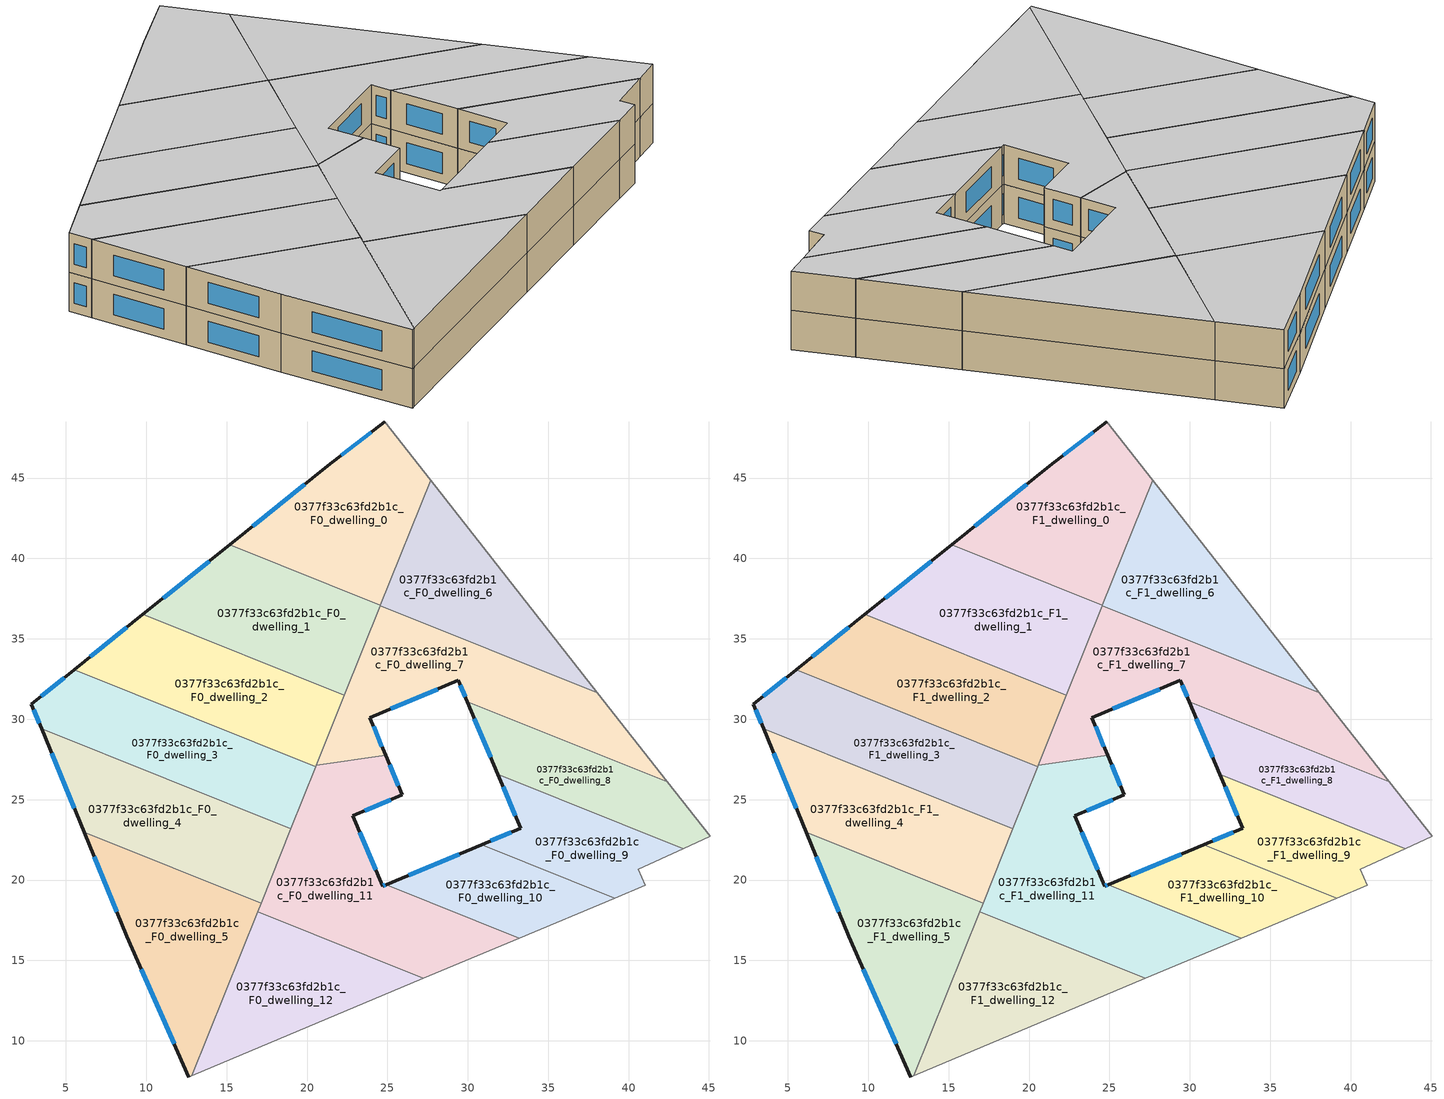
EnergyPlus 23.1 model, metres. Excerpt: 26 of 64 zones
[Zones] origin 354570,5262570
0377f33c63fd2b1c_F0_dwelling_0
 floor ground (EU_floor_Construction): 24.83,48.49 27.68,44.86 24.57,37.09 15.18,40.85 21.3,45.78 z0
 wall outside (EU_wall_Construction): 24.83,48.49 21.3,45.78 15.18,40.85 z0:3
 wall to 0377f33c63fd2b1c_F0_dwelling_1 (EU_wall_Construction): 15.18,40.85 24.57,37.09 z0:3
 wall adiabatic (EU_wall_Construction): 27.68,44.86 24.83,48.49 z0:3
 wall to 0377f33c63fd2b1c_F0_dwelling_6 (EU_wall_Construction): 24.57,37.09 27.68,44.86 z0:3
 window (EU_Window_Construction): 19.86,44.62 16.62,42.01 / 24,47.85 22.13,46.41 z0.7:2.3
0377f33c63fd2b1c_F0_dwelling_1
 floor ground (EU_floor_Construction): 24.57,37.09 22.33,31.49 9.79,36.52 15.18,40.85 z0
 wall outside (EU_wall_Construction): 15.18,40.85 9.79,36.52 z0:3
 wall to 0377f33c63fd2b1c_F0_dwelling_2 (EU_wall_Construction): 9.79,36.52 22.33,31.49 z0:3
 wall to 0377f33c63fd2b1c_F0_dwelling_7 (EU_wall_Construction): 22.33,31.49 24.56,37.07 z0:3
 wall to 0377f33c63fd2b1c_F0_dwelling_6 (EU_wall_Construction): 24.56,37.07 24.57,37.09 z0:3
 window (EU_Window_Construction): 13.91,39.83 11.06,37.54 z0.7:2.3
0377f33c63fd2b1c_F0_dwelling_10
 floor ground (EU_floor_Construction): 39.13,18.88 33.21,16.39 24.92,19.72 30.85,22.2 z0
 wall outside (EU_wall_Construction): 30.85,22.2 24.92,19.72 z0:3
 wall to 0377f33c63fd2b1c_F0_dwelling_9 (EU_wall_Construction): 39.13,18.88 30.85,22.2 z0:3
 wall adiabatic (EU_wall_Construction): 33.21,16.39 39.13,18.88 z0:3
 wall to 0377f33c63fd2b1c_F0_dwelling_11 (EU_wall_Construction): 24.92,19.72 33.21,16.39 z0:3
 window (EU_Window_Construction): 29.46,21.62 26.31,20.3 z0.7:2.3
0377f33c63fd2b1c_F0_dwelling_11
 floor ground (EU_floor_Construction): 25.93,25.3 22.85,24.01 24.7,19.62 24.92,19.72 33.21,16.39 27.24,13.89 16.92,18.02 20.54,27.05 20.57,27.13 24.9,27.75 z0
 wall outside (EU_wall_Construction): 24.92,19.72 24.7,19.62 22.85,24.01 25.93,25.3 24.9,27.75 z0:3
 wall adiabatic (EU_wall_Construction): 27.24,13.89 33.21,16.39 z0:3
 wall to 0377f33c63fd2b1c_F0_dwelling_12 (EU_wall_Construction): 16.92,18.02 27.24,13.89 z0:3
 wall to 0377f33c63fd2b1c_F0_dwelling_7 (EU_wall_Construction): 24.9,27.75 20.57,27.13 z0:3
 wall to 0377f33c63fd2b1c_F0_dwelling_4 (EU_wall_Construction): 18.99,23.18 17.14,18.56 z0:3
 wall to 0377f33c63fd2b1c_F0_dwelling_2 (EU_wall_Construction): 20.57,27.13 20.54,27.05 z0:3
 wall to 0377f33c63fd2b1c_F0_dwelling_3 (EU_wall_Construction): 20.54,27.05 18.99,23.18 z0:3
 wall to 0377f33c63fd2b1c_F0_dwelling_5 (EU_wall_Construction): 17.14,18.56 16.92,18.02 z0:3
 window (EU_Window_Construction): 24.87,19.7 24.75,19.65 / 25.69,25.87 25.14,27.17 / 23.57,24.31 25.21,25 / 24.26,20.65 23.28,22.98 z0.7:2.3
0377f33c63fd2b1c_F0_dwelling_12
 floor ground (EU_floor_Construction): 27.24,13.89 12.84,7.84 16.92,18.02 z0
 wall adiabatic (EU_wall_Construction): 12.84,7.84 27.24,13.89 z0:3
 wall to 0377f33c63fd2b1c_F0_dwelling_5 (EU_wall_Construction): 16.92,18.02 12.84,7.84 z0:3
0377f33c63fd2b1c_F0_dwelling_2
 floor ground (EU_floor_Construction): 22.33,31.49 20.54,27.05 5.51,33.07 9.79,36.52 z0
 wall outside (EU_wall_Construction): 9.79,36.52 5.51,33.07 z0:3
 wall to 0377f33c63fd2b1c_F0_dwelling_3 (EU_wall_Construction): 5.51,33.07 20.54,27.05 z0:3
 wall to 0377f33c63fd2b1c_F0_dwelling_7 (EU_wall_Construction): 20.57,27.13 22.32,31.49 z0:3
 window (EU_Window_Construction): 8.79,35.71 6.51,33.88 z0.7:2.3
0377f33c63fd2b1c_F0_dwelling_3
 floor ground (EU_floor_Construction): 20.54,27.05 18.99,23.18 3.49,29.4 2.86,30.94 5.51,33.07 z0
 wall outside (EU_wall_Construction): 5.51,33.07 2.86,30.94 3.49,29.4 z0:3
 wall to 0377f33c63fd2b1c_F0_dwelling_4 (EU_wall_Construction): 3.49,29.4 18.99,23.18 z0:3
 window (EU_Window_Construction): 3.01,30.58 3.34,29.76 / 4.89,32.57 3.48,31.44 z0.7:2.3
0377f33c63fd2b1c_F0_dwelling_4
 floor ground (EU_floor_Construction): 18.99,23.18 17.14,18.56 6.13,22.97 3.49,29.4 z0
 wall outside (EU_wall_Construction): 3.49,29.4 6.13,22.97 z0:3
 wall to 0377f33c63fd2b1c_F0_dwelling_5 (EU_wall_Construction): 6.13,22.97 17.14,18.56 z0:3
 window (EU_Window_Construction): 4.11,27.89 5.51,24.48 z0.7:2.3
0377f33c63fd2b1c_F0_dwelling_5
 floor ground (EU_floor_Construction): 17.14,18.56 12.84,7.84 12.63,7.75 8.79,16.5 6.13,22.97 z0
 wall outside (EU_wall_Construction): 6.13,22.97 8.79,16.5 12.63,7.75 z0:3
 wall adiabatic (EU_wall_Construction): 12.63,7.75 12.84,7.84 z0:3
 window (EU_Window_Construction): 9.69,14.44 11.73,9.8 / 6.76,21.45 8.17,18.02 z0.7:2.3
0377f33c63fd2b1c_F0_dwelling_6
 floor ground (EU_floor_Construction): 27.68,44.86 38.05,31.66 24.56,37.07 z0
 wall adiabatic (EU_wall_Construction): 38.05,31.66 27.68,44.86 z0:3
 wall to 0377f33c63fd2b1c_F0_dwelling_7 (EU_wall_Construction): 24.56,37.07 38.05,31.66 z0:3
0377f33c63fd2b1c_F0_dwelling_7
 floor ground (EU_floor_Construction): 38.05,31.66 42.41,26.11 29.97,31.1 29.41,32.42 23.9,30.11 24.9,27.75 20.57,27.13 24.56,37.07 z0
 wall outside (EU_wall_Construction): 24.9,27.75 23.9,30.11 29.41,32.42 29.97,31.1 z0:3
 wall adiabatic (EU_wall_Construction): 42.41,26.11 38.05,31.66 z0:3
 wall to 0377f33c63fd2b1c_F0_dwelling_8 (EU_wall_Construction): 29.97,31.1 42.41,26.11 z0:3
 window (EU_Window_Construction): 29.54,32.11 29.84,31.41 / 25.19,30.65 28.12,31.88 / 24.66,28.3 24.13,29.55 z0.7:2.3
0377f33c63fd2b1c_F0_dwelling_8
 floor ground (EU_floor_Construction): 42.41,26.11 45.07,22.73 43.39,21.96 31.87,26.58 29.97,31.1 z0
 wall outside (EU_wall_Construction): 29.97,31.1 31.87,26.58 z0:3
 wall adiabatic (EU_wall_Construction): 43.39,21.96 45.07,22.73 42.41,26.11 z0:3
 wall to 0377f33c63fd2b1c_F0_dwelling_9 (EU_wall_Construction): 31.87,26.58 43.39,21.96 z0:3
 window (EU_Window_Construction): 30.41,30.04 31.42,27.64 z0.7:2.3
0377f33c63fd2b1c_F0_dwelling_9
 floor ground (EU_floor_Construction): 43.39,21.96 40.61,20.69 41.05,19.69 39.13,18.88 30.85,22.2 33.28,23.21 31.87,26.58 z0
 wall outside (EU_wall_Construction): 31.87,26.58 33.28,23.21 30.85,22.2 z0:3
 wall adiabatic (EU_wall_Construction): 39.13,18.88 41.05,19.69 40.61,20.69 43.39,21.96 z0:3
 window (EU_Window_Construction): 32.71,22.98 31.42,22.44 / 32.2,25.79 32.95,24 z0.7:2.3
0377f33c63fd2b1c_F1_dwelling_0
 floor to 0377f33c63fd2b1c_F0_dwelling_0 (EU_floor_Construction): 24.83,48.49 27.68,44.86 24.57,37.09 15.18,40.85 21.3,45.78 z3
 wall outside (EU_wall_Construction): 24.83,48.49 21.3,45.78 15.18,40.85 z3:6
 wall to 0377f33c63fd2b1c_F1_dwelling_1 (EU_wall_Construction): 15.18,40.85 24.57,37.09 z3:6
 wall adiabatic (EU_wall_Construction): 27.68,44.86 24.83,48.49 z3:6
 wall to 0377f33c63fd2b1c_F1_dwelling_6 (EU_wall_Construction): 24.57,37.09 27.68,44.86 z3:6
 window (EU_Window_Construction): 19.86,44.62 16.62,42.01 / 24,47.85 22.13,46.41 z3.7:5.3
 ceiling to 0377f33c63fd2b1c_F2_dwelling_0 (EU_floor_Construction): 24.57,37.09 27.68,44.86 24.83,48.49 21.3,45.78 15.18,40.85 z6
0377f33c63fd2b1c_F1_dwelling_1
 floor to 0377f33c63fd2b1c_F0_dwelling_1 (EU_floor_Construction): 24.57,37.09 22.33,31.49 9.79,36.52 15.18,40.85 z3
 wall outside (EU_wall_Construction): 15.18,40.85 9.79,36.52 z3:6
 wall to 0377f33c63fd2b1c_F1_dwelling_2 (EU_wall_Construction): 9.79,36.52 22.33,31.49 z3:6
 wall to 0377f33c63fd2b1c_F1_dwelling_7 (EU_wall_Construction): 22.33,31.49 24.56,37.07 z3:6
 wall to 0377f33c63fd2b1c_F1_dwelling_6 (EU_wall_Construction): 24.56,37.07 24.57,37.09 z3:6
 window (EU_Window_Construction): 13.91,39.83 11.06,37.54 z3.7:5.3
 ceiling to 0377f33c63fd2b1c_F2_dwelling_1 (EU_floor_Construction): 22.33,31.49 24.57,37.09 15.18,40.85 9.79,36.52 z6
0377f33c63fd2b1c_F1_dwelling_10
 floor to 0377f33c63fd2b1c_F0_dwelling_10 (EU_floor_Construction): 39.13,18.88 33.21,16.39 24.92,19.72 30.85,22.2 z3
 wall outside (EU_wall_Construction): 30.85,22.2 24.92,19.72 z3:6
 wall to 0377f33c63fd2b1c_F1_dwelling_9 (EU_wall_Construction): 39.13,18.88 30.85,22.2 z3:6
 wall adiabatic (EU_wall_Construction): 33.21,16.39 39.13,18.88 z3:6
 wall to 0377f33c63fd2b1c_F1_dwelling_11 (EU_wall_Construction): 24.92,19.72 33.21,16.39 z3:6
 window (EU_Window_Construction): 29.46,21.62 26.31,20.3 z3.7:5.3
 ceiling to 0377f33c63fd2b1c_F2_dwelling_10 (EU_floor_Construction): 39.13,18.88 30.85,22.2 24.92,19.72 33.21,16.39 z6
0377f33c63fd2b1c_F1_dwelling_11
 floor to 0377f33c63fd2b1c_F0_dwelling_11 (EU_floor_Construction): 25.93,25.3 22.85,24.01 24.7,19.62 24.92,19.72 33.21,16.39 27.24,13.89 16.92,18.02 20.54,27.05 20.57,27.13 24.9,27.75 z3
 wall outside (EU_wall_Construction): 24.92,19.72 24.7,19.62 22.85,24.01 25.93,25.3 24.9,27.75 z3:6
 wall adiabatic (EU_wall_Construction): 27.24,13.89 33.21,16.39 z3:6
 wall to 0377f33c63fd2b1c_F1_dwelling_12 (EU_wall_Construction): 16.92,18.02 27.24,13.89 z3:6
 wall to 0377f33c63fd2b1c_F1_dwelling_7 (EU_wall_Construction): 24.9,27.75 20.57,27.13 z3:6
 wall to 0377f33c63fd2b1c_F1_dwelling_4 (EU_wall_Construction): 18.99,23.18 17.14,18.56 z3:6
 wall to 0377f33c63fd2b1c_F1_dwelling_2 (EU_wall_Construction): 20.57,27.13 20.54,27.05 z3:6
 wall to 0377f33c63fd2b1c_F1_dwelling_3 (EU_wall_Construction): 20.54,27.05 18.99,23.18 z3:6
 wall to 0377f33c63fd2b1c_F1_dwelling_5 (EU_wall_Construction): 17.14,18.56 16.92,18.02 z3:6
 window (EU_Window_Construction): 24.87,19.7 24.75,19.65 / 25.69,25.87 25.14,27.17 / 23.57,24.31 25.21,25 / 24.26,20.65 23.28,22.98 z3.7:5.3
 ceiling to 0377f33c63fd2b1c_F2_dwelling_11 (EU_floor_Construction): 33.21,16.39 24.92,19.72 24.7,19.62 22.85,24.01 25.93,25.3 24.9,27.75 20.57,27.13 20.54,27.05 16.92,18.02 27.24,13.89 z6
0377f33c63fd2b1c_F1_dwelling_12
 floor to 0377f33c63fd2b1c_F0_dwelling_12 (EU_floor_Construction): 27.24,13.89 12.84,7.84 16.92,18.02 z3
 wall adiabatic (EU_wall_Construction): 12.84,7.84 27.24,13.89 z3:6
 wall to 0377f33c63fd2b1c_F1_dwelling_5 (EU_wall_Construction): 16.92,18.02 12.84,7.84 z3:6
 ceiling to 0377f33c63fd2b1c_F2_dwelling_12 (EU_floor_Construction): 27.24,13.89 16.92,18.02 12.84,7.84 z6
0377f33c63fd2b1c_F1_dwelling_2
 floor to 0377f33c63fd2b1c_F0_dwelling_2 (EU_floor_Construction): 22.33,31.49 20.54,27.05 5.51,33.07 9.79,36.52 z3
 wall outside (EU_wall_Construction): 9.79,36.52 5.51,33.07 z3:6
 wall to 0377f33c63fd2b1c_F1_dwelling_3 (EU_wall_Construction): 5.51,33.07 20.54,27.05 z3:6
 wall to 0377f33c63fd2b1c_F1_dwelling_7 (EU_wall_Construction): 20.57,27.13 22.32,31.49 z3:6
 window (EU_Window_Construction): 8.79,35.71 6.51,33.88 z3.7:5.3
 ceiling to 0377f33c63fd2b1c_F2_dwelling_2 (EU_floor_Construction): 20.54,27.05 22.33,31.49 9.79,36.52 5.51,33.07 z6
0377f33c63fd2b1c_F1_dwelling_3
 floor to 0377f33c63fd2b1c_F0_dwelling_3 (EU_floor_Construction): 20.54,27.05 18.99,23.18 3.49,29.4 2.86,30.94 5.51,33.07 z3
 wall outside (EU_wall_Construction): 5.51,33.07 2.86,30.94 3.49,29.4 z3:6
 wall to 0377f33c63fd2b1c_F1_dwelling_4 (EU_wall_Construction): 3.49,29.4 18.99,23.18 z3:6
 window (EU_Window_Construction): 3.01,30.58 3.34,29.76 / 4.89,32.57 3.48,31.44 z3.7:5.3
 ceiling to 0377f33c63fd2b1c_F2_dwelling_3 (EU_floor_Construction): 18.99,23.18 20.54,27.05 5.51,33.07 2.86,30.94 3.49,29.4 z6
0377f33c63fd2b1c_F1_dwelling_4
 floor to 0377f33c63fd2b1c_F0_dwelling_4 (EU_floor_Construction): 18.99,23.18 17.14,18.56 6.13,22.97 3.49,29.4 z3
 wall outside (EU_wall_Construction): 3.49,29.4 6.13,22.97 z3:6
 wall to 0377f33c63fd2b1c_F1_dwelling_5 (EU_wall_Construction): 6.13,22.97 17.14,18.56 z3:6
 window (EU_Window_Construction): 4.11,27.89 5.51,24.48 z3.7:5.3
 ceiling to 0377f33c63fd2b1c_F2_dwelling_4 (EU_floor_Construction): 17.14,18.56 18.99,23.18 3.49,29.4 6.13,22.97 z6
0377f33c63fd2b1c_F1_dwelling_5
 floor to 0377f33c63fd2b1c_F0_dwelling_5 (EU_floor_Construction): 17.14,18.56 12.84,7.84 12.63,7.75 8.79,16.5 6.13,22.97 z3
 wall outside (EU_wall_Construction): 6.13,22.97 8.79,16.5 12.63,7.75 z3:6
 wall adiabatic (EU_wall_Construction): 12.63,7.75 12.84,7.84 z3:6
 window (EU_Window_Construction): 9.69,14.44 11.73,9.8 / 6.76,21.45 8.17,18.02 z3.7:5.3
 ceiling to 0377f33c63fd2b1c_F2_dwelling_5 (EU_floor_Construction): 12.84,7.84 17.14,18.56 6.13,22.97 8.79,16.5 12.63,7.75 z6
0377f33c63fd2b1c_F1_dwelling_6
 floor to 0377f33c63fd2b1c_F0_dwelling_6 (EU_floor_Construction): 27.68,44.86 38.05,31.66 24.56,37.07 z3
 wall adiabatic (EU_wall_Construction): 38.05,31.66 27.68,44.86 z3:6
 wall to 0377f33c63fd2b1c_F1_dwelling_7 (EU_wall_Construction): 24.56,37.07 38.05,31.66 z3:6
 ceiling to 0377f33c63fd2b1c_F2_dwelling_6 (EU_floor_Construction): 38.05,31.66 27.68,44.86 24.56,37.07 z6
0377f33c63fd2b1c_F1_dwelling_7
 floor to 0377f33c63fd2b1c_F0_dwelling_7 (EU_floor_Construction): 38.05,31.66 42.41,26.11 29.97,31.1 29.41,32.42 23.9,30.11 24.9,27.75 20.57,27.13 24.56,37.07 z3
 wall outside (EU_wall_Construction): 24.9,27.75 23.9,30.11 29.41,32.42 29.97,31.1 z3:6
 wall adiabatic (EU_wall_Construction): 42.41,26.11 38.05,31.66 z3:6
 wall to 0377f33c63fd2b1c_F1_dwelling_8 (EU_wall_Construction): 29.97,31.1 42.41,26.11 z3:6
 window (EU_Window_Construction): 29.54,32.11 29.84,31.41 / 25.19,30.65 28.12,31.88 / 24.66,28.3 24.13,29.55 z3.7:5.3
 ceiling to 0377f33c63fd2b1c_F2_dwelling_7 (EU_floor_Construction): 42.41,26.11 38.05,31.66 24.56,37.07 20.57,27.13 24.9,27.75 23.9,30.11 29.41,32.42 29.97,31.1 z6
0377f33c63fd2b1c_F1_dwelling_8
 floor to 0377f33c63fd2b1c_F0_dwelling_8 (EU_floor_Construction): 42.41,26.11 45.07,22.73 43.39,21.96 31.87,26.58 29.97,31.1 z3
 wall outside (EU_wall_Construction): 29.97,31.1 31.87,26.58 z3:6
 wall adiabatic (EU_wall_Construction): 43.39,21.96 45.07,22.73 42.41,26.11 z3:6
 wall to 0377f33c63fd2b1c_F1_dwelling_9 (EU_wall_Construction): 31.87,26.58 43.39,21.96 z3:6
 window (EU_Window_Construction): 30.41,30.04 31.42,27.64 z3.7:5.3
 ceiling to 0377f33c63fd2b1c_F2_dwelling_8 (EU_floor_Construction): 45.07,22.73 42.41,26.11 29.97,31.1 31.87,26.58 43.39,21.96 z6
0377f33c63fd2b1c_F1_dwelling_9
 floor to 0377f33c63fd2b1c_F0_dwelling_9 (EU_floor_Construction): 43.39,21.96 40.61,20.69 41.05,19.69 39.13,18.88 30.85,22.2 33.28,23.21 31.87,26.58 z3
 wall outside (EU_wall_Construction): 31.87,26.58 33.28,23.21 30.85,22.2 z3:6
 wall adiabatic (EU_wall_Construction): 39.13,18.88 41.05,19.69 40.61,20.69 43.39,21.96 z3:6
 window (EU_Window_Construction): 32.71,22.98 31.42,22.44 / 32.2,25.79 32.95,24 z3.7:5.3
 ceiling to 0377f33c63fd2b1c_F2_dwelling_9 (EU_floor_Construction): 41.05,19.69 40.61,20.69 43.39,21.96 31.87,26.58 33.28,23.21 30.85,22.2 39.13,18.88 z6
[Building]
EU S2 Campaign: North Axis=0; Terrain=City; Solar Distribution=FullExterior
[Site:Location]
Budapest.Ferenc.Liszt.Intl.AP: Latitude=47.437; Longitude=19.256; Time Zone=1; Elevation=185
[SizingPeriod:WeatherFileDays]
AnnualSizingPeriod: Begin Month=1; Begin Day of Month=1; End Month=12; End Day of Month=31; Day of Week for Start Day=Monday; Use Weather File Daylight Saving Period=No; Use Weather File Rain and Snow Indicators=No
[MATERIAL]
EU_InternalMass_Material: Roughness=MediumRough; Thickness=0.1; Conductivity=1; Density=1800; Specific Heat=900; Thermal Absorptance=0.9; Solar Absorptance=0.7; Visible Absorptance=0.7
[MATERIAL:NOMASS] Roughness=MediumRough; Thermal Absorptance=0.9; Solar Absorptance=0.7; Visible Absorptance=0.7
Name | Thermal Resistance
EU_wall_NoMass | 0.832559
EU_floor_NoMass | 0.872794
[WINDOWMATERIAL:SIMPLEGLAZINGSYSTEM]
EU_Window_SimpleGlazing: UFactor=2.79869; Solar Heat Gain Coefficient=0.75; Visible Transmittance=0.75
[CONSTRUCTION]
EU_wall_Construction: EU_wall_NoMass
EU_floor_Construction: EU_floor_NoMass
EU_Window_Construction: EU_Window_SimpleGlazing
EU_InternalMass_Construction: EU_InternalMass_Material
[ZONE] Type=1; Multiplier=1; Ceiling Height=autocalculate; Floor Area=autocalculate; Part of Total Floor Area=Yes
Name | Volume
0377f33c63fd2b1c_F0_dwelling_0; 0377f33c63fd2b1c_F1_dwelling_0 | 213.462
0377f33c63fd2b1c_F0_dwelling_1; 0377f33c63fd2b1c_F1_dwelling_1 | 213.5
0377f33c63fd2b1c_F0_dwelling_10; 0377f33c63fd2b1c_F1_dwelling_10 | 120.781
0377f33c63fd2b1c_F0_dwelling_11; 0377f33c63fd2b1c_F1_dwelling_11 | 275.559
0377f33c63fd2b1c_F0_dwelling_12; 0377f33c63fd2b1c_F1_dwelling_12 | 182.992
0377f33c63fd2b1c_F0_dwelling_2; 0377f33c63fd2b1c_F1_dwelling_2 | 213.458
0377f33c63fd2b1c_F0_dwelling_3; 0377f33c63fd2b1c_F1_dwelling_3 | 213.517
0377f33c63fd2b1c_F0_dwelling_4; 0377f33c63fd2b1c_F1_dwelling_4 | 213.463
0377f33c63fd2b1c_F0_dwelling_5; 0377f33c63fd2b1c_F1_dwelling_5 | 213.493
0377f33c63fd2b1c_F0_dwelling_6; 0377f33c63fd2b1c_F1_dwelling_6 | 182.993
0377f33c63fd2b1c_F0_dwelling_7; 0377f33c63fd2b1c_F1_dwelling_7 | 245.352
0377f33c63fd2b1c_F0_dwelling_8; 0377f33c63fd2b1c_F1_dwelling_8 | 146.76
0377f33c63fd2b1c_F0_dwelling_9; 0377f33c63fd2b1c_F1_dwelling_9 | 126.465
[INTERNALMASS] Construction=EU_InternalMass_Construction
Name | Zone or ZoneList | Surface Area
0377f33c63fd2b1c_F0_dwelling_0_EU_InternalMass | 0377f33c63fd2b1c_F0_dwelling_0 | 71.1542
0377f33c63fd2b1c_F0_dwelling_1_EU_InternalMass | 0377f33c63fd2b1c_F0_dwelling_1 | 71.1667
0377f33c63fd2b1c_F0_dwelling_2_EU_InternalMass | 0377f33c63fd2b1c_F0_dwelling_2 | 71.1528
0377f33c63fd2b1c_F0_dwelling_3_EU_InternalMass | 0377f33c63fd2b1c_F0_dwelling_3 | 71.1726
0377f33c63fd2b1c_F0_dwelling_4_EU_InternalMass | 0377f33c63fd2b1c_F0_dwelling_4 | 71.1544
0377f33c63fd2b1c_F0_dwelling_5_EU_InternalMass | 0377f33c63fd2b1c_F0_dwelling_5 | 71.164
0377f33c63fd2b1c_F0_dwelling_6_EU_InternalMass | 0377f33c63fd2b1c_F0_dwelling_6 | 60.9975
0377f33c63fd2b1c_F0_dwelling_7_EU_InternalMass | 0377f33c63fd2b1c_F0_dwelling_7 | 81.7819
0377f33c63fd2b1c_F0_dwelling_8_EU_InternalMass | 0377f33c63fd2b1c_F0_dwelling_8 | 48.9198
0377f33c63fd2b1c_F0_dwelling_9_EU_InternalMass | 0377f33c63fd2b1c_F0_dwelling_9 | 42.155
0377f33c63fd2b1c_F0_dwelling_10_EU_InternalMass | 0377f33c63fd2b1c_F0_dwelling_10 | 40.2603
0377f33c63fd2b1c_F0_dwelling_11_EU_InternalMass | 0377f33c63fd2b1c_F0_dwelling_11 | 91.8521
0377f33c63fd2b1c_F0_dwelling_12_EU_InternalMass | 0377f33c63fd2b1c_F0_dwelling_12 | 60.9974
0377f33c63fd2b1c_F1_dwelling_0_EU_InternalMass | 0377f33c63fd2b1c_F1_dwelling_0 | 71.1542
0377f33c63fd2b1c_F1_dwelling_1_EU_InternalMass | 0377f33c63fd2b1c_F1_dwelling_1 | 71.1667
0377f33c63fd2b1c_F1_dwelling_2_EU_InternalMass | 0377f33c63fd2b1c_F1_dwelling_2 | 71.1528
0377f33c63fd2b1c_F1_dwelling_3_EU_InternalMass | 0377f33c63fd2b1c_F1_dwelling_3 | 71.1726
0377f33c63fd2b1c_F1_dwelling_4_EU_InternalMass | 0377f33c63fd2b1c_F1_dwelling_4 | 71.1544
0377f33c63fd2b1c_F1_dwelling_5_EU_InternalMass | 0377f33c63fd2b1c_F1_dwelling_5 | 71.164
0377f33c63fd2b1c_F1_dwelling_6_EU_InternalMass | 0377f33c63fd2b1c_F1_dwelling_6 | 60.9975
0377f33c63fd2b1c_F1_dwelling_7_EU_InternalMass | 0377f33c63fd2b1c_F1_dwelling_7 | 81.7819
0377f33c63fd2b1c_F1_dwelling_8_EU_InternalMass | 0377f33c63fd2b1c_F1_dwelling_8 | 48.9198
0377f33c63fd2b1c_F1_dwelling_9_EU_InternalMass | 0377f33c63fd2b1c_F1_dwelling_9 | 42.155
0377f33c63fd2b1c_F1_dwelling_10_EU_InternalMass | 0377f33c63fd2b1c_F1_dwelling_10 | 40.2603
0377f33c63fd2b1c_F1_dwelling_11_EU_InternalMass | 0377f33c63fd2b1c_F1_dwelling_11 | 91.8521
0377f33c63fd2b1c_F1_dwelling_12_EU_InternalMass | 0377f33c63fd2b1c_F1_dwelling_12 | 60.9974
[OTHEREQUIPMENT] Fuel Type=Electricity; Design Level Calculation Method=Watts/Area; Power per Zone Floor Area=1; Fraction Latent=0; Fraction Radiant=0; Fraction Lost=0; Carbon Dioxide Generation Rate=0; EndUse Subcategory=EU_Step8_InternalGains
Name | Zone or ZoneList or Space or SpaceList | Schedule
EU_Step8_InternalGain_0377f33c63fd2b1c_F0_dwelling_0_f000 | 0377f33c63fd2b1c_F0_dwelling_0 | EU_Step8_GainSchedule_0377f33c63fd2b1c_F0_dwelling_0_f000
EU_Step8_InternalGain_0377f33c63fd2b1c_F0_dwelling_1_f000 | 0377f33c63fd2b1c_F0_dwelling_1 | EU_Step8_GainSchedule_0377f33c63fd2b1c_F0_dwelling_1_f000
EU_Step8_InternalGain_0377f33c63fd2b1c_F0_dwelling_2_f000 | 0377f33c63fd2b1c_F0_dwelling_2 | EU_Step8_GainSchedule_0377f33c63fd2b1c_F0_dwelling_2_f000
EU_Step8_InternalGain_0377f33c63fd2b1c_F0_dwelling_3_f000 | 0377f33c63fd2b1c_F0_dwelling_3 | EU_Step8_GainSchedule_0377f33c63fd2b1c_F0_dwelling_3_f000
EU_Step8_InternalGain_0377f33c63fd2b1c_F0_dwelling_4_f000 | 0377f33c63fd2b1c_F0_dwelling_4 | EU_Step8_GainSchedule_0377f33c63fd2b1c_F0_dwelling_4_f000
EU_Step8_InternalGain_0377f33c63fd2b1c_F0_dwelling_5_f000 | 0377f33c63fd2b1c_F0_dwelling_5 | EU_Step8_GainSchedule_0377f33c63fd2b1c_F0_dwelling_5_f000
EU_Step8_InternalGain_0377f33c63fd2b1c_F0_dwelling_6_f000 | 0377f33c63fd2b1c_F0_dwelling_6 | EU_Step8_GainSchedule_0377f33c63fd2b1c_F0_dwelling_6_f000
EU_Step8_InternalGain_0377f33c63fd2b1c_F0_dwelling_7_f000 | 0377f33c63fd2b1c_F0_dwelling_7 | EU_Step8_GainSchedule_0377f33c63fd2b1c_F0_dwelling_7_f000
EU_Step8_InternalGain_0377f33c63fd2b1c_F0_dwelling_8_f000 | 0377f33c63fd2b1c_F0_dwelling_8 | EU_Step8_GainSchedule_0377f33c63fd2b1c_F0_dwelling_8_f000
EU_Step8_InternalGain_0377f33c63fd2b1c_F0_dwelling_9_f000 | 0377f33c63fd2b1c_F0_dwelling_9 | EU_Step8_GainSchedule_0377f33c63fd2b1c_F0_dwelling_9_f000
EU_Step8_InternalGain_0377f33c63fd2b1c_F0_dwelling_10_f000 | 0377f33c63fd2b1c_F0_dwelling_10 | EU_Step8_GainSchedule_0377f33c63fd2b1c_F0_dwelling_10_f000
EU_Step8_InternalGain_0377f33c63fd2b1c_F0_dwelling_11_f000 | 0377f33c63fd2b1c_F0_dwelling_11 | EU_Step8_GainSchedule_0377f33c63fd2b1c_F0_dwelling_11_f000
EU_Step8_InternalGain_0377f33c63fd2b1c_F0_dwelling_12_f000 | 0377f33c63fd2b1c_F0_dwelling_12 | EU_Step8_GainSchedule_0377f33c63fd2b1c_F0_dwelling_12_f000
EU_Step8_InternalGain_0377f33c63fd2b1c_F1_dwelling_0_f000 | 0377f33c63fd2b1c_F1_dwelling_0 | EU_Step8_GainSchedule_0377f33c63fd2b1c_F1_dwelling_0_f000
EU_Step8_InternalGain_0377f33c63fd2b1c_F1_dwelling_1_f000 | 0377f33c63fd2b1c_F1_dwelling_1 | EU_Step8_GainSchedule_0377f33c63fd2b1c_F1_dwelling_1_f000
EU_Step8_InternalGain_0377f33c63fd2b1c_F1_dwelling_2_f000 | 0377f33c63fd2b1c_F1_dwelling_2 | EU_Step8_GainSchedule_0377f33c63fd2b1c_F1_dwelling_2_f000
EU_Step8_InternalGain_0377f33c63fd2b1c_F1_dwelling_3_f000 | 0377f33c63fd2b1c_F1_dwelling_3 | EU_Step8_GainSchedule_0377f33c63fd2b1c_F1_dwelling_3_f000
EU_Step8_InternalGain_0377f33c63fd2b1c_F1_dwelling_4_f000 | 0377f33c63fd2b1c_F1_dwelling_4 | EU_Step8_GainSchedule_0377f33c63fd2b1c_F1_dwelling_4_f000
EU_Step8_InternalGain_0377f33c63fd2b1c_F1_dwelling_5_f000 | 0377f33c63fd2b1c_F1_dwelling_5 | EU_Step8_GainSchedule_0377f33c63fd2b1c_F1_dwelling_5_f000
EU_Step8_InternalGain_0377f33c63fd2b1c_F1_dwelling_6_f000 | 0377f33c63fd2b1c_F1_dwelling_6 | EU_Step8_GainSchedule_0377f33c63fd2b1c_F1_dwelling_6_f000
EU_Step8_InternalGain_0377f33c63fd2b1c_F1_dwelling_7_f000 | 0377f33c63fd2b1c_F1_dwelling_7 | EU_Step8_GainSchedule_0377f33c63fd2b1c_F1_dwelling_7_f000
EU_Step8_InternalGain_0377f33c63fd2b1c_F1_dwelling_8_f000 | 0377f33c63fd2b1c_F1_dwelling_8 | EU_Step8_GainSchedule_0377f33c63fd2b1c_F1_dwelling_8_f000
EU_Step8_InternalGain_0377f33c63fd2b1c_F1_dwelling_9_f000 | 0377f33c63fd2b1c_F1_dwelling_9 | EU_Step8_GainSchedule_0377f33c63fd2b1c_F1_dwelling_9_f000
EU_Step8_InternalGain_0377f33c63fd2b1c_F1_dwelling_10_f000 | 0377f33c63fd2b1c_F1_dwelling_10 | EU_Step8_GainSchedule_0377f33c63fd2b1c_F1_dwelling_10_f000
EU_Step8_InternalGain_0377f33c63fd2b1c_F1_dwelling_11_f000 | 0377f33c63fd2b1c_F1_dwelling_11 | EU_Step8_GainSchedule_0377f33c63fd2b1c_F1_dwelling_11_f000
EU_Step8_InternalGain_0377f33c63fd2b1c_F1_dwelling_12_f000 | 0377f33c63fd2b1c_F1_dwelling_12 | EU_Step8_GainSchedule_0377f33c63fd2b1c_F1_dwelling_12_f000
[ZONEVENTILATION:DESIGNFLOWRATE] Schedule=EU_AlwaysOn; Design Flow Rate Calculation Method=AirChanges/Hour; Air Changes per Hour=0.475469; Ventilation Type=Natural; Fan Pressure Rise=0; Fan Total Efficiency=1; Constant Term Coefficient=1; Temperature Term Coefficient=0; Velocity Term Coefficient=0; Velocity Squared Term Coefficient=0; Minimum Indoor Temperature=-100; Maximum Indoor Temperature=100; Delta Temperature=-100; Minimum Outdoor Temperature=-100; Maximum Outdoor Temperature=100; Maximum Wind Speed=40
Name | Zone or ZoneList or Space or SpaceList
EU_ConstantAir_0377f33c63fd2b1c_F0_dwelling_0 | 0377f33c63fd2b1c_F0_dwelling_0
EU_ConstantAir_0377f33c63fd2b1c_F0_dwelling_1 | 0377f33c63fd2b1c_F0_dwelling_1
EU_ConstantAir_0377f33c63fd2b1c_F0_dwelling_2 | 0377f33c63fd2b1c_F0_dwelling_2
EU_ConstantAir_0377f33c63fd2b1c_F0_dwelling_3 | 0377f33c63fd2b1c_F0_dwelling_3
EU_ConstantAir_0377f33c63fd2b1c_F0_dwelling_4 | 0377f33c63fd2b1c_F0_dwelling_4
EU_ConstantAir_0377f33c63fd2b1c_F0_dwelling_5 | 0377f33c63fd2b1c_F0_dwelling_5
EU_ConstantAir_0377f33c63fd2b1c_F0_dwelling_6 | 0377f33c63fd2b1c_F0_dwelling_6
EU_ConstantAir_0377f33c63fd2b1c_F0_dwelling_7 | 0377f33c63fd2b1c_F0_dwelling_7
EU_ConstantAir_0377f33c63fd2b1c_F0_dwelling_8 | 0377f33c63fd2b1c_F0_dwelling_8
EU_ConstantAir_0377f33c63fd2b1c_F0_dwelling_9 | 0377f33c63fd2b1c_F0_dwelling_9
EU_ConstantAir_0377f33c63fd2b1c_F0_dwelling_10 | 0377f33c63fd2b1c_F0_dwelling_10
EU_ConstantAir_0377f33c63fd2b1c_F0_dwelling_11 | 0377f33c63fd2b1c_F0_dwelling_11
EU_ConstantAir_0377f33c63fd2b1c_F0_dwelling_12 | 0377f33c63fd2b1c_F0_dwelling_12
EU_ConstantAir_0377f33c63fd2b1c_F1_dwelling_0 | 0377f33c63fd2b1c_F1_dwelling_0
EU_ConstantAir_0377f33c63fd2b1c_F1_dwelling_1 | 0377f33c63fd2b1c_F1_dwelling_1
EU_ConstantAir_0377f33c63fd2b1c_F1_dwelling_2 | 0377f33c63fd2b1c_F1_dwelling_2
EU_ConstantAir_0377f33c63fd2b1c_F1_dwelling_3 | 0377f33c63fd2b1c_F1_dwelling_3
EU_ConstantAir_0377f33c63fd2b1c_F1_dwelling_4 | 0377f33c63fd2b1c_F1_dwelling_4
EU_ConstantAir_0377f33c63fd2b1c_F1_dwelling_5 | 0377f33c63fd2b1c_F1_dwelling_5
EU_ConstantAir_0377f33c63fd2b1c_F1_dwelling_6 | 0377f33c63fd2b1c_F1_dwelling_6
EU_ConstantAir_0377f33c63fd2b1c_F1_dwelling_7 | 0377f33c63fd2b1c_F1_dwelling_7
EU_ConstantAir_0377f33c63fd2b1c_F1_dwelling_8 | 0377f33c63fd2b1c_F1_dwelling_8
EU_ConstantAir_0377f33c63fd2b1c_F1_dwelling_9 | 0377f33c63fd2b1c_F1_dwelling_9
EU_ConstantAir_0377f33c63fd2b1c_F1_dwelling_10 | 0377f33c63fd2b1c_F1_dwelling_10
EU_ConstantAir_0377f33c63fd2b1c_F1_dwelling_11 | 0377f33c63fd2b1c_F1_dwelling_11
EU_ConstantAir_0377f33c63fd2b1c_F1_dwelling_12 | 0377f33c63fd2b1c_F1_dwelling_12
[HVACTEMPLATE:THERMOSTAT] Constant Heating Setpoint=20; Constant Cooling Setpoint=50
EU_HeatOnly_0377f33c63fd2b1c_F0_dwelling_0; EU_HeatOnly_0377f33c63fd2b1c_F0_dwelling_1; EU_HeatOnly_0377f33c63fd2b1c_F0_dwelling_2; EU_HeatOnly_0377f33c63fd2b1c_F0_dwelling_3; EU_HeatOnly_0377f33c63fd2b1c_F0_dwelling_4; EU_HeatOnly_0377f33c63fd2b1c_F0_dwelling_5; EU_HeatOnly_0377f33c63fd2b1c_F0_dwelling_6; EU_HeatOnly_0377f33c63fd2b1c_F0_dwelling_7; EU_HeatOnly_0377f33c63fd2b1c_F0_dwelling_8; EU_HeatOnly_0377f33c63fd2b1c_F0_dwelling_9; EU_HeatOnly_0377f33c63fd2b1c_F0_dwelling_10; EU_HeatOnly_0377f33c63fd2b1c_F0_dwelling_11; EU_HeatOnly_0377f33c63fd2b1c_F0_dwelling_12; EU_HeatOnly_0377f33c63fd2b1c_F1_dwelling_0; EU_HeatOnly_0377f33c63fd2b1c_F1_dwelling_1; EU_HeatOnly_0377f33c63fd2b1c_F1_dwelling_2; EU_HeatOnly_0377f33c63fd2b1c_F1_dwelling_3; EU_HeatOnly_0377f33c63fd2b1c_F1_dwelling_4; EU_HeatOnly_0377f33c63fd2b1c_F1_dwelling_5; EU_HeatOnly_0377f33c63fd2b1c_F1_dwelling_6; EU_HeatOnly_0377f33c63fd2b1c_F1_dwelling_7; EU_HeatOnly_0377f33c63fd2b1c_F1_dwelling_8; EU_HeatOnly_0377f33c63fd2b1c_F1_dwelling_9; EU_HeatOnly_0377f33c63fd2b1c_F1_dwelling_10; EU_HeatOnly_0377f33c63fd2b1c_F1_dwelling_11; EU_HeatOnly_0377f33c63fd2b1c_F1_dwelling_12; EU_HeatOnly_0377f33c63fd2b1c_F2_dwelling_0; EU_HeatOnly_0377f33c63fd2b1c_F2_dwelling_1; EU_HeatOnly_0377f33c63fd2b1c_F2_dwelling_2; EU_HeatOnly_0377f33c63fd2b1c_F2_dwelling_3; EU_HeatOnly_0377f33c63fd2b1c_F2_dwelling_4; EU_HeatOnly_0377f33c63fd2b1c_F2_dwelling_5; EU_HeatOnly_0377f33c63fd2b1c_F2_dwelling_6; EU_HeatOnly_0377f33c63fd2b1c_F2_dwelling_7; EU_HeatOnly_0377f33c63fd2b1c_F2_dwelling_8; EU_HeatOnly_0377f33c63fd2b1c_F2_dwelling_9; EU_HeatOnly_0377f33c63fd2b1c_F2_dwelling_10; EU_HeatOnly_0377f33c63fd2b1c_F2_dwelling_11; EU_HeatOnly_0377f33c63fd2b1c_F2_dwelling_12; EU_HeatOnly_0377f33c63fd2b1c_F3_dwelling_0; EU_HeatOnly_0377f33c63fd2b1c_F3_dwelling_1; EU_HeatOnly_0377f33c63fd2b1c_F3_dwelling_2; EU_HeatOnly_0377f33c63fd2b1c_F3_dwelling_3; EU_HeatOnly_0377f33c63fd2b1c_F3_dwelling_4; EU_HeatOnly_0377f33c63fd2b1c_F3_dwelling_5; EU_HeatOnly_0377f33c63fd2b1c_F3_dwelling_6; EU_HeatOnly_0377f33c63fd2b1c_F3_dwelling_7; EU_HeatOnly_0377f33c63fd2b1c_F3_dwelling_8; EU_HeatOnly_0377f33c63fd2b1c_F3_dwelling_9; EU_HeatOnly_0377f33c63fd2b1c_F3_dwelling_10; EU_HeatOnly_0377f33c63fd2b1c_F3_dwelling_11; EU_HeatOnly_0377f33c63fd2b1c_F3_dwelling_12; EU_HeatOnly_0377f33c63fd2b1c_F4_dwelling_0; EU_HeatOnly_0377f33c63fd2b1c_F4_dwelling_1; EU_HeatOnly_0377f33c63fd2b1c_F4_dwelling_2; EU_HeatOnly_0377f33c63fd2b1c_F4_dwelling_3; EU_HeatOnly_0377f33c63fd2b1c_F4_dwelling_4; EU_HeatOnly_0377f33c63fd2b1c_F4_dwelling_5; EU_HeatOnly_0377f33c63fd2b1c_F4_dwelling_6; EU_HeatOnly_0377f33c63fd2b1c_F4_dwelling_7; EU_HeatOnly_0377f33c63fd2b1c_F4_dwelling_8; EU_HeatOnly_0377f33c63fd2b1c_F4_dwelling_9; EU_HeatOnly_0377f33c63fd2b1c_F4_dwelling_10; EU_HeatOnly_0377f33c63fd2b1c_F4_dwelling_11
[HVACTEMPLATE:ZONE:IDEALLOADSAIRSYSTEM] System Availability Schedule=EU_AlwaysOn; Maximum Heating Supply Air Temperature=50; Minimum Cooling Supply Air Temperature=13; Maximum Heating Supply Air Humidity Ratio=0.0156; Minimum Cooling Supply Air Humidity Ratio=0.0077; Heating Limit=NoLimit; Cooling Limit=NoLimit; Heating Availability Schedule=EU_AlwaysOn; Cooling Availability Schedule=EU_CoolingOff; Dehumidification Control Type=ConstantSensibleHeatRatio; Cooling Sensible Heat Ratio=0.7; Dehumidification Setpoint=60; Humidification Control Type=None; Humidification Setpoint=30; Outdoor Air Method=None; Outdoor Air Flow Rate per Person=0.00944; Outdoor Air Flow Rate per Zone Floor Area=0; Outdoor Air Flow Rate per Zone=0; Demand Controlled Ventilation Type=None; Outdoor Air Economizer Type=NoEconomizer; Heat Recovery Type=None; Sensible Heat Recovery Effectiveness=0.7; Latent Heat Recovery Effectiveness=0.65
Name | Template Thermostat
0377f33c63fd2b1c_F0_dwelling_0 | EU_HeatOnly_0377f33c63fd2b1c_F0_dwelling_0
0377f33c63fd2b1c_F0_dwelling_1 | EU_HeatOnly_0377f33c63fd2b1c_F0_dwelling_1
0377f33c63fd2b1c_F0_dwelling_2 | EU_HeatOnly_0377f33c63fd2b1c_F0_dwelling_2
0377f33c63fd2b1c_F0_dwelling_3 | EU_HeatOnly_0377f33c63fd2b1c_F0_dwelling_3
0377f33c63fd2b1c_F0_dwelling_4 | EU_HeatOnly_0377f33c63fd2b1c_F0_dwelling_4
0377f33c63fd2b1c_F0_dwelling_5 | EU_HeatOnly_0377f33c63fd2b1c_F0_dwelling_5
0377f33c63fd2b1c_F0_dwelling_6 | EU_HeatOnly_0377f33c63fd2b1c_F0_dwelling_6
0377f33c63fd2b1c_F0_dwelling_7 | EU_HeatOnly_0377f33c63fd2b1c_F0_dwelling_7
0377f33c63fd2b1c_F0_dwelling_8 | EU_HeatOnly_0377f33c63fd2b1c_F0_dwelling_8
0377f33c63fd2b1c_F0_dwelling_9 | EU_HeatOnly_0377f33c63fd2b1c_F0_dwelling_9
0377f33c63fd2b1c_F0_dwelling_10 | EU_HeatOnly_0377f33c63fd2b1c_F0_dwelling_10
0377f33c63fd2b1c_F0_dwelling_11 | EU_HeatOnly_0377f33c63fd2b1c_F0_dwelling_11
0377f33c63fd2b1c_F0_dwelling_12 | EU_HeatOnly_0377f33c63fd2b1c_F0_dwelling_12
0377f33c63fd2b1c_F1_dwelling_0 | EU_HeatOnly_0377f33c63fd2b1c_F1_dwelling_0
0377f33c63fd2b1c_F1_dwelling_1 | EU_HeatOnly_0377f33c63fd2b1c_F1_dwelling_1
0377f33c63fd2b1c_F1_dwelling_2 | EU_HeatOnly_0377f33c63fd2b1c_F1_dwelling_2
0377f33c63fd2b1c_F1_dwelling_3 | EU_HeatOnly_0377f33c63fd2b1c_F1_dwelling_3
0377f33c63fd2b1c_F1_dwelling_4 | EU_HeatOnly_0377f33c63fd2b1c_F1_dwelling_4
0377f33c63fd2b1c_F1_dwelling_5 | EU_HeatOnly_0377f33c63fd2b1c_F1_dwelling_5
0377f33c63fd2b1c_F1_dwelling_6 | EU_HeatOnly_0377f33c63fd2b1c_F1_dwelling_6
0377f33c63fd2b1c_F1_dwelling_7 | EU_HeatOnly_0377f33c63fd2b1c_F1_dwelling_7
0377f33c63fd2b1c_F1_dwelling_8 | EU_HeatOnly_0377f33c63fd2b1c_F1_dwelling_8
0377f33c63fd2b1c_F1_dwelling_9 | EU_HeatOnly_0377f33c63fd2b1c_F1_dwelling_9
0377f33c63fd2b1c_F1_dwelling_10 | EU_HeatOnly_0377f33c63fd2b1c_F1_dwelling_10
0377f33c63fd2b1c_F1_dwelling_11 | EU_HeatOnly_0377f33c63fd2b1c_F1_dwelling_11
0377f33c63fd2b1c_F1_dwelling_12 | EU_HeatOnly_0377f33c63fd2b1c_F1_dwelling_12
[SIZING:ZONE] Zone Cooling Design Supply Air Temperature Input Method=SupplyAirTemperature; Zone Cooling Design Supply Air Temperature=13; Zone Heating Design Supply Air Temperature Input Method=SupplyAirTemperature; Zone Heating Design Supply Air Temperature=50; Zone Cooling Design Supply Air Humidity Ratio=0.008; Zone Heating Design Supply Air Humidity Ratio=0.008; Cooling Design Air Flow Method=DesignDay; Cooling Design Air Flow Rate=0; Cooling Minimum Air Flow per Zone Floor Area=0.000762; Cooling Minimum Air Flow=0; Cooling Minimum Air Flow Fraction=0.2; Heating Design Air Flow Method=DesignDay; Heating Design Air Flow Rate=0; Heating Maximum Air Flow per Zone Floor Area=0.002032; Heating Maximum Air Flow=0.141576; Heating Maximum Air Flow Fraction=0.3; Account for Dedicated Outdoor Air System=No; Dedicated Outdoor Air System Control Strategy=NeutralSupplyAir; Dedicated Outdoor Air Low Setpoint Temperature for Design=autosize; Dedicated Outdoor Air High Setpoint Temperature for Design=autosize; Zone Load Sizing Method=Sensible Load Only No Latent Load; Zone Latent Cooling Design Supply Air Humidity Ratio Input Method=HumidityRatioDifference; Zone Cooling Design Supply Air Humidity Ratio Difference=0.005; Zone Latent Heating Design Supply Air Humidity Ratio Input Method=HumidityRatioDifference; Zone Humidification Design Supply Air Humidity Ratio Difference=0.005
0377f33c63fd2b1c_F0_dwelling_0; 0377f33c63fd2b1c_F0_dwelling_1; 0377f33c63fd2b1c_F0_dwelling_2; 0377f33c63fd2b1c_F0_dwelling_3; 0377f33c63fd2b1c_F0_dwelling_4; 0377f33c63fd2b1c_F0_dwelling_5; 0377f33c63fd2b1c_F0_dwelling_6; 0377f33c63fd2b1c_F0_dwelling_7; 0377f33c63fd2b1c_F0_dwelling_8; 0377f33c63fd2b1c_F0_dwelling_9; 0377f33c63fd2b1c_F0_dwelling_10; 0377f33c63fd2b1c_F0_dwelling_11; 0377f33c63fd2b1c_F0_dwelling_12; 0377f33c63fd2b1c_F1_dwelling_0; 0377f33c63fd2b1c_F1_dwelling_1; 0377f33c63fd2b1c_F1_dwelling_2; 0377f33c63fd2b1c_F1_dwelling_3; 0377f33c63fd2b1c_F1_dwelling_4; 0377f33c63fd2b1c_F1_dwelling_5; 0377f33c63fd2b1c_F1_dwelling_6; 0377f33c63fd2b1c_F1_dwelling_7; 0377f33c63fd2b1c_F1_dwelling_8; 0377f33c63fd2b1c_F1_dwelling_9; 0377f33c63fd2b1c_F1_dwelling_10; 0377f33c63fd2b1c_F1_dwelling_11; 0377f33c63fd2b1c_F1_dwelling_12
[SCHEDULE:CONSTANT]
Name | Hourly Value
EU_AlwaysOn | 1
EU_CoolingOff | 0
[SCHEDULE:FILE] Column Number=1; Rows to Skip at Top=0; Number of Hours of Data=8760; Column Separator=Comma; Interpolate to Timestep=No; Minutes per Item=60; Adjust Schedule for Daylight Savings=Yes
Name | File
EU_Step8_GainSchedule_0377f33c63fd2b1c_F0_dwelling_0_f000 | ../../schedules/0377f33c63fd2b1c/0377f33c63fd2b1c_F0_dwelling_0_f000_gain.csv
EU_Step8_GainSchedule_0377f33c63fd2b1c_F0_dwelling_1_f000 | ../../schedules/0377f33c63fd2b1c/0377f33c63fd2b1c_F0_dwelling_1_f000_gain.csv
EU_Step8_GainSchedule_0377f33c63fd2b1c_F0_dwelling_2_f000 | ../../schedules/0377f33c63fd2b1c/0377f33c63fd2b1c_F0_dwelling_2_f000_gain.csv
EU_Step8_GainSchedule_0377f33c63fd2b1c_F0_dwelling_3_f000 | ../../schedules/0377f33c63fd2b1c/0377f33c63fd2b1c_F0_dwelling_3_f000_gain.csv
EU_Step8_GainSchedule_0377f33c63fd2b1c_F0_dwelling_4_f000 | ../../schedules/0377f33c63fd2b1c/0377f33c63fd2b1c_F0_dwelling_4_f000_gain.csv
EU_Step8_GainSchedule_0377f33c63fd2b1c_F0_dwelling_5_f000 | ../../schedules/0377f33c63fd2b1c/0377f33c63fd2b1c_F0_dwelling_5_f000_gain.csv
EU_Step8_GainSchedule_0377f33c63fd2b1c_F0_dwelling_6_f000 | ../../schedules/0377f33c63fd2b1c/0377f33c63fd2b1c_F0_dwelling_6_f000_gain.csv
EU_Step8_GainSchedule_0377f33c63fd2b1c_F0_dwelling_7_f000 | ../../schedules/0377f33c63fd2b1c/0377f33c63fd2b1c_F0_dwelling_7_f000_gain.csv
EU_Step8_GainSchedule_0377f33c63fd2b1c_F0_dwelling_8_f000 | ../../schedules/0377f33c63fd2b1c/0377f33c63fd2b1c_F0_dwelling_8_f000_gain.csv
EU_Step8_GainSchedule_0377f33c63fd2b1c_F0_dwelling_9_f000 | ../../schedules/0377f33c63fd2b1c/0377f33c63fd2b1c_F0_dwelling_9_f000_gain.csv
EU_Step8_GainSchedule_0377f33c63fd2b1c_F0_dwelling_10_f000 | ../../schedules/0377f33c63fd2b1c/0377f33c63fd2b1c_F0_dwelling_10_f000_gain.csv
EU_Step8_GainSchedule_0377f33c63fd2b1c_F0_dwelling_11_f000 | ../../schedules/0377f33c63fd2b1c/0377f33c63fd2b1c_F0_dwelling_11_f000_gain.csv
EU_Step8_GainSchedule_0377f33c63fd2b1c_F0_dwelling_12_f000 | ../../schedules/0377f33c63fd2b1c/0377f33c63fd2b1c_F0_dwelling_12_f000_gain.csv
EU_Step8_GainSchedule_0377f33c63fd2b1c_F1_dwelling_0_f000 | ../../schedules/0377f33c63fd2b1c/0377f33c63fd2b1c_F1_dwelling_0_f000_gain.csv
EU_Step8_GainSchedule_0377f33c63fd2b1c_F1_dwelling_1_f000 | ../../schedules/0377f33c63fd2b1c/0377f33c63fd2b1c_F1_dwelling_1_f000_gain.csv
EU_Step8_GainSchedule_0377f33c63fd2b1c_F1_dwelling_2_f000 | ../../schedules/0377f33c63fd2b1c/0377f33c63fd2b1c_F1_dwelling_2_f000_gain.csv
EU_Step8_GainSchedule_0377f33c63fd2b1c_F1_dwelling_3_f000 | ../../schedules/0377f33c63fd2b1c/0377f33c63fd2b1c_F1_dwelling_3_f000_gain.csv
EU_Step8_GainSchedule_0377f33c63fd2b1c_F1_dwelling_4_f000 | ../../schedules/0377f33c63fd2b1c/0377f33c63fd2b1c_F1_dwelling_4_f000_gain.csv
EU_Step8_GainSchedule_0377f33c63fd2b1c_F1_dwelling_5_f000 | ../../schedules/0377f33c63fd2b1c/0377f33c63fd2b1c_F1_dwelling_5_f000_gain.csv
EU_Step8_GainSchedule_0377f33c63fd2b1c_F1_dwelling_6_f000 | ../../schedules/0377f33c63fd2b1c/0377f33c63fd2b1c_F1_dwelling_6_f000_gain.csv
EU_Step8_GainSchedule_0377f33c63fd2b1c_F1_dwelling_7_f000 | ../../schedules/0377f33c63fd2b1c/0377f33c63fd2b1c_F1_dwelling_7_f000_gain.csv
EU_Step8_GainSchedule_0377f33c63fd2b1c_F1_dwelling_8_f000 | ../../schedules/0377f33c63fd2b1c/0377f33c63fd2b1c_F1_dwelling_8_f000_gain.csv
EU_Step8_GainSchedule_0377f33c63fd2b1c_F1_dwelling_9_f000 | ../../schedules/0377f33c63fd2b1c/0377f33c63fd2b1c_F1_dwelling_9_f000_gain.csv
EU_Step8_GainSchedule_0377f33c63fd2b1c_F1_dwelling_10_f000 | ../../schedules/0377f33c63fd2b1c/0377f33c63fd2b1c_F1_dwelling_10_f000_gain.csv
EU_Step8_GainSchedule_0377f33c63fd2b1c_F1_dwelling_11_f000 | ../../schedules/0377f33c63fd2b1c/0377f33c63fd2b1c_F1_dwelling_11_f000_gain.csv
EU_Step8_GainSchedule_0377f33c63fd2b1c_F1_dwelling_12_f000 | ../../schedules/0377f33c63fd2b1c/0377f33c63fd2b1c_F1_dwelling_12_f000_gain.csv
